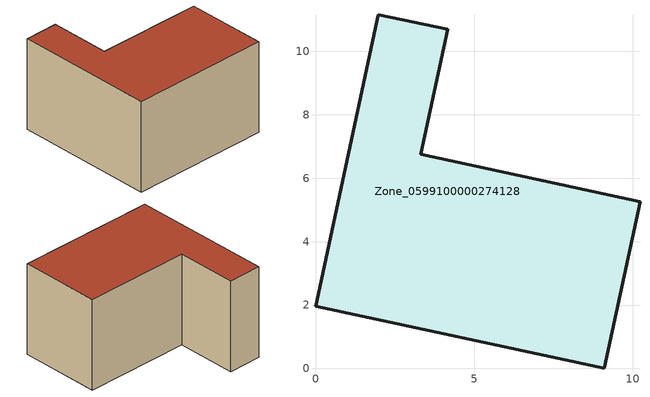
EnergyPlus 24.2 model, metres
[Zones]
Zone_0599100000274128
 floor ground (C_G): 0,1.96 1.98,11.16 4.17,10.69 3.32,6.75 10.23,5.26 9.1,0 z0
 wall outside (C_F): 9.1,0 10.23,5.26 3.32,6.75 4.17,10.69 1.98,11.16 0,1.96 9.1,0 z0:6.07
 roof outside (C_R): 1.98,11.16 0,1.96 9.1,0 10.23,5.26 3.32,6.75 4.17,10.69 z6.07
[BUILDING]
Pand.0599100000274128: North Axis=0; Terrain=City; Loads Convergence Tolerance Value=0.04; Temperature Convergence Tolerance Value=0.4; Solar Distribution=FullExterior; Maximum Number of Warmup Days=25; Minimum Number of Warmup Days=1
[Site:Location]
Rotterdam.The.Hague.AP_ZH_NLD Design_Conditions: Latitude=51.96; Longitude=4.45; Time Zone=1; Elevation=-4.5
[SITE:GROUNDTEMPERATURE:BUILDINGSURFACE]
18, 18, 18, 18, 18, 18, 18, 18, 18, 18, 18, 18
[MATERIAL] Thermal Absorptance=0.9; Solar Absorptance=0.7; Visible Absorptance=0.7
Name | Roughness | Thickness | Conductivity | Density | Specific Heat
G.TC.1975-1991 | MediumSmooth | 0.15 | 0.288461 | 540 | 1210
F.TC.1975-1991 | Rough | 0.3 | 0.230769 | 1920 | 840
R.TC.1975-1991 | MediumRough | 0.2 | 0.153846 | 1500 | 1000
[CONSTRUCTION]
C_G: G.TC.1975-1991
C_F: F.TC.1975-1991
C_R: R.TC.1975-1991
[ZONE]
Zone_0599100000274128: Type=1; Multiplier=1; Ceiling Height=Autocalculate; Volume=Autocalculate; Floor Area=autocalculate; Part of Total Floor Area=Yes
[ZONEINFILTRATION:DESIGNFLOWRATE]
Infil_Zone_0599100000274128: Zone or ZoneList or Space or SpaceList=Zone_0599100000274128; Schedule=AlwaysOn; Design Flow Rate Calculation Method=Flow/Area; Flow Rate per Floor Area=0.003; Constant Term Coefficient=1; Temperature Term Coefficient=0; Velocity Term Coefficient=0; Velocity Squared Term Coefficient=0
[HVACTEMPLATE:ZONE:IDEALLOADSAIRSYSTEM]
Zone_0599100000274128: Maximum Heating Supply Air Temperature=50; Minimum Cooling Supply Air Temperature=13; Maximum Heating Supply Air Humidity Ratio=0.0156; Minimum Cooling Supply Air Humidity Ratio=0.0077; Heating Limit=NoLimit; Cooling Limit=NoLimit; Dehumidification Control Type=ConstantSensibleHeatRatio; Cooling Sensible Heat Ratio=0.7; Dehumidification Setpoint=60; Humidification Control Type=None; Humidification Setpoint=30; Outdoor Air Method=None; Outdoor Air Flow Rate per Person=0.00944; Outdoor Air Flow Rate per Zone Floor Area=0; Outdoor Air Flow Rate per Zone=0; Demand Controlled Ventilation Type=None; Outdoor Air Economizer Type=NoEconomizer; Heat Recovery Type=None; Sensible Heat Recovery Effectiveness=0.7; Latent Heat Recovery Effectiveness=0.65
[ZONECONTROL:THERMOSTAT]
ThermostatControl_Zone_0599100000274128: Zone or ZoneList=Zone_0599100000274128; Control Type Schedule=DualSetpointControlType; Control 1=Thermostat_Zone_0599100000274128; Temperature Difference Between Cutout And Setpoint=0
[THERMOSTATSETPOINT:DUALSETPOINT]
Thermostat_Zone_0599100000274128: Heating Setpoint Temperature Schedule=HeatingSetpoint_Zone_0599100000274128; Cooling Setpoint Temperature Schedule=CoolingSetpoint_Zone_0599100000274128
[SCHEDULE:COMPACT]
HeatingSetpoint_Zone_0599100000274128: Through: 12/31, For: AllDays, Until: 24:00, 21
CoolingSetpoint_Zone_0599100000274128: Through: 12/31, For: AllDays, Until: 24:00, 24
DualSetpointControlType: Through: 12/31, For: AllDays, Until: 24:00, 4
AlwaysOn: Through: 12/31, For: AllDays, Until: 24:00, 1
